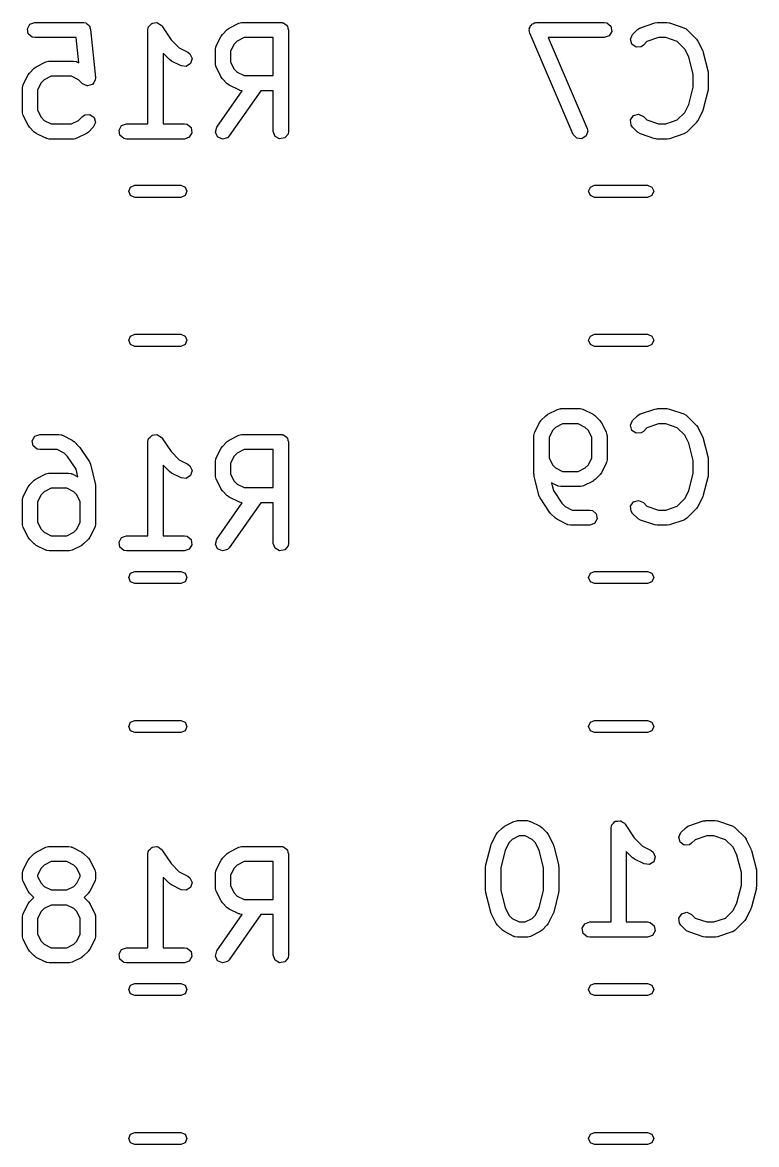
# Model space of a CAD drawing. Extents: x 84 to 124, y -233 to -38.
# Drawn here: x 91.37 to 98.62, y -152.82 to -141.75 of the extents above; entities that cross this region are included whole.
import ezdxf

# ---------------------------------------------------------------- set-up
doc = ezdxf.new("R2010")
doc.units = 0
doc.layers.add('BLACK', color=7, linetype='CONTINUOUS')

msp = doc.modelspace()

# ---------------------------------------------------------------- linework, layer by layer
at = {"layer": 'BLACK', "linetype": 'CONTINUOUS'}
for p, q in [((91.4219, -141.816), (91.4475, -141.772)), ((91.4475, -141.772), (91.4957, -141.754)), ((91.4957, -141.754), (91.9719, -141.754)), ((91.9719, -141.754), (91.9758, -141.755)), ((91.9758, -141.755), (91.9775, -141.755)), ((91.9775, -141.755), (91.9803, -141.756)), ((91.9803, -141.756), (91.9976, -141.759)), ((91.9976, -141.759), (92.0098, -141.769)), ((92.0098, -141.769), (92.0243, -141.776)), ((92.0243, -141.776), (92.0288, -141.785)), ((92.0288, -141.785), (92.0369, -141.792)), ((92.0369, -141.792), (92.0396, -141.808)), ((92.6112, -141.829), (92.6157, -141.804)), ((92.6157, -141.804), (92.6185, -141.8)), ((92.6185, -141.8), (92.619, -141.796)), ((92.619, -141.796), (92.6347, -141.781)), ((92.6347, -141.781), (92.6487, -141.764)), ((92.6487, -141.764), (92.6529, -141.764)), ((92.6529, -141.764), (92.6561, -141.761)), ((92.6561, -141.761), (92.6778, -141.759)), ((92.6778, -141.759), (92.6992, -141.756)), ((92.6992, -141.756), (92.703, -141.758)), ((92.703, -141.758), (92.7073, -141.757)), ((92.7073, -141.757), (92.7248, -141.77)), ((92.7248, -141.77), (92.7436, -141.781)), ((92.7436, -141.781), (92.7451, -141.785)), ((92.7451, -141.785), (92.7486, -141.788)), ((92.7486, -141.788), (92.8397, -141.924)), ((93.4146, -141.81), (93.5098, -141.762)), ((93.5098, -141.762), (93.5348, -141.755)), ((93.5348, -141.755), (93.5391, -141.756)), ((93.5391, -141.756), (93.5433, -141.754)), ((93.5433, -141.754), (93.9243, -141.754)), ((93.9243, -141.754), (93.934, -141.756)), ((93.934, -141.756), (93.9373, -141.756)), ((93.9373, -141.756), (93.9402, -141.757)), ((93.9402, -141.757), (93.9499, -141.759)), ((93.9499, -141.759), (93.9649, -141.771)), ((93.9649, -141.771), (93.9817, -141.781)), ((93.9817, -141.781), (93.9841, -141.788)), ((93.9841, -141.788), (93.9892, -141.792)), ((93.9892, -141.792), (93.9926, -141.811)), ((96.3748, -141.816), (96.3836, -141.801)), ((96.3836, -141.801), (96.3886, -141.784)), ((96.3886, -141.784), (96.396, -141.78)), ((96.396, -141.78), (96.4005, -141.772)), ((96.4005, -141.772), (96.4169, -141.766)), ((96.4169, -141.766), (96.4315, -141.756)), ((96.4315, -141.756), (96.4403, -141.757)), ((96.4403, -141.757), (96.4487, -141.754)), ((96.4487, -141.754), (97.1153, -141.754)), ((97.1153, -141.754), (97.141, -141.759)), ((97.141, -141.759), (97.1803, -141.792)), ((97.1803, -141.792), (97.1892, -141.842)), ((97.4691, -141.809), (97.4726, -141.806)), ((97.4726, -141.806), (97.6154, -141.758)), ((97.6154, -141.758), (97.6376, -141.755)), ((97.6376, -141.755), (97.6391, -141.754)), ((97.6391, -141.754), (97.7344, -141.754)), ((97.7344, -141.754), (97.7565, -141.758)), ((97.7565, -141.758), (97.7581, -141.758)), ((97.7581, -141.758), (97.901, -141.806)), ((97.901, -141.806), (97.9239, -141.818)), ((91.4308, -141.867), (91.4219, -141.816)), ((91.4701, -141.9), (91.4308, -141.867)), ((91.4957, -141.904), (91.4701, -141.9)), ((91.904, -141.904), (91.4957, -141.904)), ((91.9288, -142.153), (91.904, -141.904)), ((92.0396, -141.808), (92.0465, -141.822)), ((92.0465, -141.822), (92.0942, -142.298)), ((92.6112, -142.754), (92.6112, -141.829)), ((93.2858, -141.986), (93.3334, -141.891)), ((93.3334, -141.891), (93.3468, -141.873)), ((93.3468, -141.873), (93.3474, -141.872)), ((93.3474, -141.872), (93.3951, -141.824)), ((93.3951, -141.824), (93.4134, -141.811)), ((93.4134, -141.811), (93.4146, -141.81)), ((93.561, -141.904), (93.4925, -141.939)), ((93.8493, -141.904), (93.561, -141.904)), ((93.8493, -142.278), (93.8493, -141.904)), ((93.9926, -141.811), (93.9993, -141.829)), ((93.9993, -141.829), (93.9993, -142.829)), ((96.3738, -141.834), (96.3763, -141.825)), ((96.3797, -141.859), (96.3738, -141.834)), ((96.3763, -141.825), (96.3748, -141.816)), ((96.8083, -142.859), (96.3797, -141.859)), ((97.1153, -141.904), (96.5624, -141.904)), ((96.5624, -141.904), (96.9462, -142.8)), ((97.1635, -141.887), (97.1153, -141.904)), ((97.1892, -141.842), (97.1635, -141.887)), ((97.374, -141.918), (97.3956, -141.872)), ((97.3956, -141.872), (97.4433, -141.824)), ((97.4433, -141.824), (97.4646, -141.809)), ((97.4646, -141.809), (97.4691, -141.809)), ((97.6513, -141.904), (97.5368, -141.943)), ((97.7222, -141.904), (97.6513, -141.904)), ((97.8367, -141.943), (97.7222, -141.904)), ((97.9239, -141.818), (97.9262, -141.822)), ((97.9262, -141.822), (97.9303, -141.824)), ((97.9303, -141.824), (98.0255, -141.919)), ((92.8397, -141.924), (92.9211, -142.006)), ((92.9211, -142.006), (93.0054, -142.048)), ((93.2779, -142.02), (93.2824, -141.994)), ((93.2779, -142.163), (93.2779, -142.02)), ((93.2824, -141.994), (93.2853, -141.991)), ((93.2853, -141.991), (93.2858, -141.986)), ((93.4621, -141.969), (93.4279, -142.038)), ((93.4925, -141.939), (93.4621, -141.969)), ((97.3872, -141.968), (97.374, -141.918)), ((97.4293, -141.997), (97.3872, -141.968)), ((97.4804, -141.993), (97.4293, -141.997)), ((97.5017, -141.978), (97.4804, -141.993)), ((97.5368, -141.943), (97.5017, -141.978)), ((97.9108, -142.017), (97.8367, -141.943)), ((97.9493, -142.094), (97.9108, -142.017)), ((98.0255, -141.919), (98.0384, -141.938)), ((98.0384, -141.938), (98.0396, -141.939)), ((98.0396, -141.939), (98.0872, -142.034)), ((91.605, -142.143), (91.63, -142.136)), ((91.63, -142.136), (91.6344, -142.137)), ((91.6344, -142.137), (91.6386, -142.135)), ((91.6386, -142.135), (91.8767, -142.135)), ((91.8767, -142.135), (91.9023, -142.14)), ((92.8236, -142.121), (92.7612, -142.058)), ((92.7612, -142.058), (92.7612, -142.754)), ((92.8251, -142.121), (92.8236, -142.121)), ((92.8431, -142.135), (92.8251, -142.121)), ((92.9384, -142.182), (92.8431, -142.135)), ((93.0054, -142.048), (93.0264, -142.064)), ((93.0264, -142.064), (93.0468, -142.111)), ((93.0468, -142.111), (93.0321, -142.16)), ((93.4279, -142.038), (93.4279, -142.145)), ((97.9927, -142.267), (97.9493, -142.094)), ((98.0872, -142.034), (98.0909, -142.046)), ((98.0909, -142.046), (98.0929, -142.049)), ((98.0929, -142.049), (98.1405, -142.24)), ((91.4427, -142.253), (91.4903, -142.205)), ((91.4903, -142.205), (91.5087, -142.192)), ((91.5087, -142.192), (91.5098, -142.191)), ((91.5098, -142.191), (91.605, -142.143)), ((91.9023, -142.14), (91.9058, -142.143)), ((91.9058, -142.143), (91.9102, -142.143)), ((91.9102, -142.143), (91.9288, -142.153)), ((92.9893, -142.188), (92.9384, -142.182)), ((93.0321, -142.16), (92.9893, -142.188)), ((93.2794, -142.167), (93.2779, -142.163)), ((93.2783, -142.171), (93.2794, -142.167)), ((93.2858, -142.196), (93.2783, -142.171)), ((93.3334, -142.291), (93.2858, -142.196)), ((93.4279, -142.145), (93.4621, -142.214)), ((93.4621, -142.214), (93.4925, -142.244)), ((93.4925, -142.244), (93.561, -142.278)), ((98.1405, -142.24), (98.1415, -142.255)), ((91.381, -142.367), (91.4286, -142.272)), ((91.4286, -142.272), (91.442, -142.254)), ((91.442, -142.254), (91.4427, -142.253)), ((91.5574, -142.35), (91.5231, -142.419)), ((91.5878, -142.32), (91.5574, -142.35)), ((91.6563, -142.285), (91.5878, -142.32)), ((91.859, -142.285), (91.6563, -142.285)), ((91.9275, -142.32), (91.859, -142.285)), ((91.9665, -142.359), (91.9275, -142.32)), ((91.9669, -142.359), (91.9665, -142.359)), ((91.9672, -142.359), (91.9669, -142.359)), ((91.9902, -142.37), (91.9672, -142.359)), ((92.0775, -142.346), (92.0633, -142.366)), ((92.092, -142.325), (92.0775, -142.346)), ((92.0922, -142.324), (92.0919, -142.324)), ((92.0919, -142.324), (92.092, -142.325)), ((92.0942, -142.298), (92.0922, -142.324)), ((93.3346, -142.293), (93.3334, -142.291)), ((93.3474, -142.311), (93.3346, -142.293)), ((93.3951, -142.359), (93.3474, -142.311)), ((93.3965, -142.359), (93.3951, -142.359)), ((93.4146, -142.373), (93.3965, -142.359)), ((93.561, -142.278), (93.8493, -142.278)), ((97.9927, -142.392), (97.9927, -142.267)), ((98.1415, -142.255), (98.1427, -142.258)), ((98.1427, -142.258), (98.1427, -142.401)), ((91.3731, -142.401), (91.3776, -142.375)), ((91.3731, -142.639), (91.3731, -142.401)), ((91.3776, -142.375), (91.3805, -142.372)), ((91.3805, -142.372), (91.381, -142.367)), ((91.5231, -142.419), (91.5231, -142.621)), ((92.013, -142.38), (91.9902, -142.37)), ((92.0135, -142.38), (92.013, -142.38)), ((92.0139, -142.38), (92.0135, -142.38)), ((92.0382, -142.374), (92.0139, -142.38)), ((92.0625, -142.367), (92.0382, -142.374)), ((92.0628, -142.367), (92.0625, -142.367)), ((92.0633, -142.366), (92.0628, -142.367)), ((93.2914, -142.786), (93.5423, -142.428)), ((93.7252, -142.428), (93.4143, -142.872)), ((93.5098, -142.42), (93.4146, -142.373)), ((93.5142, -142.421), (93.5098, -142.42)), ((93.5177, -142.424), (93.5142, -142.421)), ((93.5423, -142.428), (93.5177, -142.424)), ((93.8493, -142.428), (93.7252, -142.428)), ((93.8493, -142.829), (93.8493, -142.428)), ((97.9493, -142.565), (97.9927, -142.392)), ((98.1405, -142.419), (98.0929, -142.609)), ((98.1427, -142.401), (98.1401, -142.416)), ((98.1401, -142.416), (98.1405, -142.419)), ((97.9108, -142.642), (97.9493, -142.565)), ((91.3746, -142.643), (91.3731, -142.639)), ((91.3736, -142.647), (91.3746, -142.643)), ((91.381, -142.672), (91.3736, -142.647)), ((91.4286, -142.768), (91.381, -142.672)), ((91.5231, -142.621), (91.5574, -142.69)), ((91.5574, -142.69), (91.5878, -142.72)), ((91.9275, -142.72), (91.9665, -142.681)), ((91.9665, -142.681), (91.9878, -142.666)), ((91.9878, -142.666), (92.0389, -142.662)), ((92.0389, -142.662), (92.081, -142.691)), ((92.081, -142.691), (92.0942, -142.741)), ((97.3762, -142.715), (97.4056, -142.673)), ((97.4056, -142.673), (97.4552, -142.659)), ((97.4552, -142.659), (97.5017, -142.681)), ((97.5017, -142.681), (97.5368, -142.716)), ((97.8367, -142.716), (97.9108, -142.642)), ((98.0872, -142.625), (98.0396, -142.72)), ((98.0876, -142.621), (98.0872, -142.625)), ((98.0929, -142.609), (98.0876, -142.621)), ((91.4298, -142.769), (91.4286, -142.768)), ((91.4427, -142.787), (91.4298, -142.769)), ((91.4903, -142.835), (91.4427, -142.787)), ((91.5878, -142.72), (91.6563, -142.754)), ((91.6563, -142.754), (91.859, -142.754)), ((91.859, -142.754), (91.9275, -142.72)), ((92.0726, -142.787), (92.0249, -142.835)), ((92.0942, -142.741), (92.0726, -142.787)), ((92.3266, -142.816), (92.3523, -142.772)), ((92.3523, -142.772), (92.4005, -142.754)), ((92.4005, -142.754), (92.6112, -142.754)), ((92.7612, -142.754), (92.9719, -142.754)), ((92.9719, -142.754), (92.9976, -142.759)), ((92.9976, -142.759), (93.0369, -142.792)), ((93.0369, -142.792), (93.0458, -142.842)), ((93.2781, -142.836), (93.2914, -142.786)), ((96.9462, -142.8), (96.9521, -142.825)), ((97.3807, -142.766), (97.3762, -142.715)), ((97.3956, -142.787), (97.3807, -142.766)), ((97.4433, -142.835), (97.3956, -142.787)), ((97.5368, -142.716), (97.6513, -142.754)), ((97.6513, -142.754), (97.7222, -142.754)), ((97.7222, -142.754), (97.8367, -142.716)), ((98.0255, -142.74), (97.9303, -142.835)), ((98.0262, -142.738), (98.0255, -142.74)), ((98.0396, -142.72), (98.0262, -142.738)), ((91.4918, -142.835), (91.4903, -142.835)), ((91.5098, -142.849), (91.4918, -142.835)), ((91.605, -142.896), (91.5098, -142.849)), ((91.6095, -142.897), (91.605, -142.896)), ((91.6129, -142.9), (91.6095, -142.897)), ((91.6386, -142.904), (91.6129, -142.9)), ((91.8767, -142.904), (91.6386, -142.904)), ((91.8809, -142.903), (91.8767, -142.904)), ((91.8852, -142.904), (91.8809, -142.903)), ((91.9102, -142.896), (91.8852, -142.904)), ((92.0054, -142.849), (91.9102, -142.896)), ((92.0066, -142.848), (92.0054, -142.849)), ((92.0249, -142.835), (92.0066, -142.848)), ((92.3355, -142.867), (92.3266, -142.816)), ((92.3748, -142.9), (92.3355, -142.867)), ((92.4005, -142.904), (92.3748, -142.9)), ((92.9719, -142.904), (92.4005, -142.904)), ((93.0201, -142.887), (92.9719, -142.904)), ((93.0458, -142.842), (93.0201, -142.887)), ((93.2998, -142.882), (93.2781, -142.836)), ((93.3463, -142.904), (93.2998, -142.882)), ((93.3959, -142.891), (93.3463, -142.904)), ((93.4143, -142.872), (93.3959, -142.891)), ((93.8668, -142.878), (93.8493, -142.829)), ((93.9113, -142.903), (93.8668, -142.878)), ((93.9618, -142.894), (93.9113, -142.903)), ((93.9948, -142.855), (93.9618, -142.894)), ((93.9993, -142.829), (93.9948, -142.855)), ((96.8434, -142.896), (96.8083, -142.859)), ((96.8944, -142.902), (96.8434, -142.896)), ((96.9373, -142.874), (96.8944, -142.902)), ((96.9521, -142.825), (96.9373, -142.874)), ((97.4473, -142.837), (97.4433, -142.835)), ((97.4497, -142.841), (97.4473, -142.837)), ((97.4726, -142.853), (97.4497, -142.841)), ((97.6154, -142.901), (97.4726, -142.853)), ((97.6171, -142.9), (97.6154, -142.901)), ((97.6391, -142.904), (97.6171, -142.9)), ((97.7344, -142.904), (97.6391, -142.904)), ((97.7359, -142.904), (97.7344, -142.904)), ((97.7581, -142.901), (97.7359, -142.904)), ((97.901, -142.853), (97.7581, -142.901)), ((97.9045, -142.85), (97.901, -142.853)), ((97.9089, -142.85), (97.9045, -142.85)), ((97.9303, -142.835), (97.9089, -142.85)), ((92.4229, -143.42), (92.4405, -143.378)), ((92.4405, -143.462), (92.4229, -143.42)), ((92.4405, -143.378), (92.4829, -143.36)), ((92.4829, -143.48), (92.4405, -143.462)), ((92.4829, -143.36), (92.9371, -143.36)), ((92.9371, -143.36), (92.9795, -143.378)), ((92.9795, -143.462), (92.9371, -143.48)), ((92.9795, -143.378), (92.9971, -143.42)), ((92.9971, -143.42), (92.9795, -143.462)), ((96.9607, -143.42), (96.9783, -143.378)), ((96.9783, -143.462), (96.9607, -143.42)), ((96.9783, -143.378), (97.0207, -143.36)), ((97.0207, -143.48), (96.9783, -143.462)), ((97.0207, -143.36), (97.5433, -143.36)), ((97.5433, -143.36), (97.5857, -143.378)), ((97.5857, -143.462), (97.5433, -143.48)), ((97.5857, -143.378), (97.6033, -143.42)), ((97.6033, -143.42), (97.5857, -143.462)), ((92.9371, -143.48), (92.4829, -143.48)), ((97.5433, -143.48), (97.0207, -143.48)), ((92.4229, -144.89), (92.4405, -144.848)), ((92.4405, -144.932), (92.4229, -144.89)), ((92.4405, -144.848), (92.4829, -144.83)), ((92.4829, -144.83), (92.9371, -144.83)), ((92.9371, -144.83), (92.9795, -144.848)), ((92.9795, -144.848), (92.9971, -144.89)), ((92.9971, -144.89), (92.9795, -144.932)), ((96.9607, -144.89), (96.9783, -144.848)), ((96.9783, -144.932), (96.9607, -144.89)), ((96.9783, -144.848), (97.0207, -144.83)), ((97.0207, -144.83), (97.5433, -144.83)), ((97.5433, -144.83), (97.5857, -144.848)), ((97.5857, -144.848), (97.6033, -144.89)), ((97.6033, -144.89), (97.5857, -144.932)), ((92.4829, -144.95), (92.4405, -144.932)), ((92.9371, -144.95), (92.4829, -144.95)), ((92.9795, -144.932), (92.9371, -144.95)), ((97.0207, -144.95), (96.9783, -144.932)), ((97.5433, -144.95), (97.0207, -144.95)), ((97.5857, -144.932), (97.5433, -144.95)), ((96.6532, -145.572), (96.6782, -145.565)), ((96.6782, -145.565), (96.6825, -145.566)), ((96.6825, -145.566), (96.6868, -145.564)), ((96.6868, -145.564), (96.8772, -145.564)), ((96.8772, -145.564), (96.9029, -145.569)), ((96.9029, -145.569), (96.9063, -145.572)), ((97.4726, -145.616), (97.6154, -145.568)), ((97.6154, -145.568), (97.6376, -145.565)), ((97.6376, -145.565), (97.6391, -145.564)), ((97.6391, -145.564), (97.7344, -145.564)), ((97.7344, -145.564), (97.7565, -145.568)), ((97.7565, -145.568), (97.7581, -145.568)), ((97.7581, -145.568), (97.901, -145.616)), ((96.4909, -145.682), (96.5385, -145.634)), ((96.5385, -145.634), (96.5569, -145.621)), ((96.5569, -145.621), (96.558, -145.62)), ((96.558, -145.62), (96.6532, -145.572)), ((96.9063, -145.572), (96.9108, -145.572)), ((96.9108, -145.572), (97.006, -145.62)), ((97.006, -145.62), (97.024, -145.633)), ((97.024, -145.633), (97.0255, -145.634)), ((97.0255, -145.634), (97.0731, -145.682)), ((97.3956, -145.682), (97.4433, -145.634)), ((97.4433, -145.634), (97.4646, -145.619)), ((97.4646, -145.619), (97.4691, -145.619)), ((97.4691, -145.619), (97.4726, -145.616)), ((97.901, -145.616), (97.9239, -145.628)), ((97.9239, -145.628), (97.9262, -145.632)), ((97.9262, -145.632), (97.9303, -145.634)), ((97.9303, -145.634), (98.0255, -145.729)), ((96.4292, -145.796), (96.4768, -145.701)), ((96.4768, -145.701), (96.4902, -145.683)), ((96.4902, -145.683), (96.4909, -145.682)), ((96.6055, -145.779), (96.5713, -145.848)), ((96.6359, -145.749), (96.6055, -145.779)), ((96.7045, -145.714), (96.6359, -145.749)), ((96.8595, -145.714), (96.7045, -145.714)), ((96.928, -145.749), (96.8595, -145.714)), ((96.9585, -145.779), (96.928, -145.749)), ((96.9927, -145.848), (96.9585, -145.779)), ((97.0731, -145.682), (97.086, -145.7)), ((97.086, -145.7), (97.0872, -145.701)), ((97.0872, -145.701), (97.1348, -145.796)), ((97.374, -145.728), (97.3956, -145.682)), ((97.3872, -145.778), (97.374, -145.728)), ((97.4293, -145.807), (97.3872, -145.778)), ((97.5017, -145.788), (97.4804, -145.803)), ((97.5368, -145.753), (97.5017, -145.788)), ((97.6513, -145.714), (97.5368, -145.753)), ((97.7222, -145.714), (97.6513, -145.714)), ((97.8367, -145.753), (97.7222, -145.714)), ((97.9108, -145.827), (97.8367, -145.753)), ((98.0255, -145.729), (98.0384, -145.748)), ((98.0384, -145.748), (98.0396, -145.749)), ((98.0396, -145.749), (98.0872, -145.844)), ((91.4695, -145.88), (91.4951, -145.836)), ((91.4784, -145.931), (91.4695, -145.88)), ((91.4951, -145.836), (91.5433, -145.818)), ((91.5433, -145.818), (91.7338, -145.818)), ((91.7338, -145.818), (91.7595, -145.823)), ((91.7595, -145.823), (91.7629, -145.826)), ((91.7629, -145.826), (91.7674, -145.826)), ((91.7674, -145.826), (91.8626, -145.874)), ((91.8626, -145.874), (91.8806, -145.887)), ((91.8806, -145.887), (91.8821, -145.888)), ((91.8821, -145.888), (91.9297, -145.936)), ((92.6112, -145.893), (92.6157, -145.868)), ((92.6112, -146.818), (92.6112, -145.893)), ((92.6157, -145.868), (92.6185, -145.864)), ((92.6185, -145.864), (92.619, -145.86)), ((92.619, -145.86), (92.6347, -145.845)), ((92.6347, -145.845), (92.6487, -145.828)), ((92.6487, -145.828), (92.6529, -145.828)), ((92.6529, -145.828), (92.6561, -145.825)), ((92.6561, -145.825), (92.6778, -145.823)), ((92.6778, -145.823), (92.6992, -145.82)), ((92.6992, -145.82), (92.703, -145.822)), ((92.703, -145.822), (92.7073, -145.821)), ((92.7073, -145.821), (92.7248, -145.834)), ((92.7248, -145.834), (92.7436, -145.845)), ((92.7436, -145.845), (92.7451, -145.849)), ((92.7451, -145.849), (92.7486, -145.852)), ((92.7486, -145.852), (92.8397, -145.988)), ((93.3474, -145.936), (93.3951, -145.888)), ((93.3951, -145.888), (93.4134, -145.875)), ((93.4134, -145.875), (93.4146, -145.874)), ((93.4146, -145.874), (93.5098, -145.826)), ((93.5098, -145.826), (93.5348, -145.819)), ((93.5348, -145.819), (93.5391, -145.82)), ((93.5391, -145.82), (93.5433, -145.818)), ((93.5433, -145.818), (93.9243, -145.818)), ((93.9243, -145.818), (93.934, -145.82)), ((93.934, -145.82), (93.9373, -145.82)), ((93.9373, -145.82), (93.9402, -145.821)), ((93.9402, -145.821), (93.9499, -145.823)), ((93.9499, -145.823), (93.9649, -145.835)), ((93.9649, -145.835), (93.9817, -145.845)), ((93.9817, -145.845), (93.9841, -145.852)), ((93.9841, -145.852), (93.9892, -145.856)), ((93.9892, -145.856), (93.9926, -145.875)), ((93.9926, -145.875), (93.9993, -145.893)), ((93.9993, -145.893), (93.9993, -146.893)), ((96.4213, -145.83), (96.4258, -145.804)), ((96.4213, -146.211), (96.4213, -145.83)), ((96.4258, -145.804), (96.4287, -145.801)), ((96.4287, -145.801), (96.4292, -145.796)), ((96.5713, -145.848), (96.5713, -146.05)), ((96.9927, -146.05), (96.9927, -145.848)), ((97.1348, -145.796), (97.1422, -145.821)), ((97.1422, -145.821), (97.1412, -145.826)), ((97.1412, -145.826), (97.1427, -145.83)), ((97.1427, -145.83), (97.1427, -146.068)), ((97.4804, -145.803), (97.4293, -145.807)), ((97.9493, -145.904), (97.9108, -145.827)), ((98.0872, -145.844), (98.0909, -145.856)), ((98.0909, -145.856), (98.0929, -145.859)), ((98.0929, -145.859), (98.1405, -146.05)), ((91.5177, -145.964), (91.4784, -145.931)), ((91.5433, -145.968), (91.5177, -145.964)), ((91.7161, -145.968), (91.5433, -145.968)), ((91.7846, -146.003), (91.7161, -145.968)), ((91.8184, -146.036), (91.7846, -146.003)), ((91.9297, -145.936), (91.9363, -145.945)), ((91.9363, -145.945), (91.9391, -145.947)), ((91.9391, -145.947), (92.0343, -146.09)), ((92.8397, -145.988), (92.9211, -146.07)), ((93.2858, -146.05), (93.3334, -145.955)), ((93.3334, -145.955), (93.3468, -145.937)), ((93.3468, -145.937), (93.3474, -145.936)), ((93.4925, -146.003), (93.4621, -146.033)), ((93.561, -145.968), (93.4925, -146.003)), ((93.8493, -145.968), (93.561, -145.968)), ((93.8493, -146.342), (93.8493, -145.968)), ((97.9927, -146.077), (97.9493, -145.904)), ((91.9023, -146.162), (91.8184, -146.036)), ((92.0343, -146.09), (92.0444, -146.113)), ((92.0444, -146.113), (92.0447, -146.113)), ((92.0447, -146.113), (92.0923, -146.304)), ((92.8236, -146.185), (92.7612, -146.122)), ((92.7612, -146.122), (92.7612, -146.818)), ((92.9211, -146.07), (93.0054, -146.112)), ((93.0054, -146.112), (93.0264, -146.128)), ((93.2779, -146.084), (93.2824, -146.058)), ((93.2779, -146.227), (93.2779, -146.084)), ((93.2824, -146.058), (93.2853, -146.055)), ((93.2853, -146.055), (93.2858, -146.05)), ((93.4621, -146.033), (93.4279, -146.102)), ((93.4279, -146.102), (93.4279, -146.209)), ((96.5713, -146.05), (96.6055, -146.119)), ((96.6055, -146.119), (96.6359, -146.149)), ((96.928, -146.149), (96.9585, -146.119)), ((96.9585, -146.119), (96.9927, -146.05)), ((97.1348, -146.101), (97.0872, -146.197)), ((97.1353, -146.097), (97.1348, -146.101)), ((97.1382, -146.094), (97.1353, -146.097)), ((97.1427, -146.068), (97.1382, -146.094)), ((97.9927, -146.202), (97.9927, -146.077)), ((98.1405, -146.05), (98.1415, -146.065)), ((98.1415, -146.065), (98.1427, -146.068)), ((98.1427, -146.068), (98.1427, -146.211)), ((91.5098, -146.255), (91.605, -146.207)), ((91.605, -146.207), (91.63, -146.2)), ((91.63, -146.2), (91.6344, -146.201)), ((91.6344, -146.201), (91.6386, -146.199)), ((91.6386, -146.199), (91.829, -146.199)), ((91.829, -146.199), (91.8547, -146.204)), ((91.8547, -146.204), (91.8581, -146.207)), ((91.8581, -146.207), (91.8626, -146.207)), ((91.8626, -146.207), (91.9208, -146.236)), ((91.9208, -146.236), (91.9023, -146.162)), ((92.8251, -146.185), (92.8236, -146.185)), ((92.8431, -146.199), (92.8251, -146.185)), ((92.9384, -146.246), (92.8431, -146.199)), ((93.0321, -146.224), (92.9893, -146.252)), ((93.0264, -146.128), (93.0468, -146.175)), ((93.0468, -146.175), (93.0321, -146.224)), ((93.2794, -146.231), (93.2779, -146.227)), ((93.2783, -146.235), (93.2794, -146.231)), ((93.4279, -146.209), (93.4621, -146.278)), ((96.4225, -146.214), (96.4213, -146.211)), ((96.4235, -146.229), (96.4225, -146.214)), ((96.4711, -146.419), (96.4235, -146.229)), ((96.6359, -146.149), (96.7045, -146.183)), ((96.7045, -146.183), (96.8595, -146.183)), ((96.8595, -146.183), (96.928, -146.149)), ((97.0731, -146.216), (97.0255, -146.264)), ((97.0738, -146.215), (97.0731, -146.216)), ((97.0872, -146.197), (97.0738, -146.215)), ((97.9493, -146.375), (97.9927, -146.202)), ((98.1405, -146.229), (98.0929, -146.419)), ((98.1427, -146.211), (98.1401, -146.226)), ((98.1401, -146.226), (98.1405, -146.229)), ((91.381, -146.431), (91.4286, -146.336)), ((91.4286, -146.336), (91.442, -146.318)), ((91.442, -146.318), (91.4427, -146.317)), ((91.4427, -146.317), (91.4903, -146.269)), ((91.4903, -146.269), (91.5087, -146.256)), ((91.5087, -146.256), (91.5098, -146.255)), ((92.0923, -146.304), (92.0933, -146.319)), ((92.0933, -146.319), (92.0945, -146.322)), ((92.0945, -146.322), (92.0945, -146.703)), ((92.9893, -146.252), (92.9384, -146.246)), ((93.2858, -146.26), (93.2783, -146.235)), ((93.3334, -146.355), (93.2858, -146.26)), ((93.4621, -146.278), (93.4925, -146.308)), ((93.4925, -146.308), (93.561, -146.342)), ((93.561, -146.342), (93.8493, -146.342)), ((96.6532, -146.326), (96.595, -146.296)), ((96.595, -146.296), (96.6135, -146.37)), ((96.6577, -146.326), (96.6532, -146.326)), ((96.6611, -146.329), (96.6577, -146.326)), ((96.6868, -146.333), (96.6611, -146.329)), ((96.8772, -146.333), (96.6868, -146.333)), ((96.8815, -146.332), (96.8772, -146.333)), ((96.8858, -146.333), (96.8815, -146.332)), ((96.9108, -146.326), (96.8858, -146.333)), ((97.006, -146.278), (96.9108, -146.326)), ((97.0071, -146.277), (97.006, -146.278)), ((97.0255, -146.264), (97.0071, -146.277)), ((91.3731, -146.465), (91.3776, -146.439)), ((91.3776, -146.439), (91.3805, -146.436)), ((91.3805, -146.436), (91.381, -146.431)), ((91.5574, -146.414), (91.5231, -146.483)), ((91.5878, -146.384), (91.5574, -146.414)), ((91.6563, -146.349), (91.5878, -146.384)), ((91.8113, -146.349), (91.6563, -146.349)), ((91.8799, -146.384), (91.8113, -146.349)), ((91.9103, -146.414), (91.8799, -146.384)), ((91.9445, -146.483), (91.9103, -146.414)), ((93.3346, -146.357), (93.3334, -146.355)), ((93.3474, -146.375), (93.3346, -146.357)), ((93.3951, -146.423), (93.3474, -146.375)), ((93.3965, -146.423), (93.3951, -146.423)), ((93.4146, -146.437), (93.3965, -146.423)), ((93.5098, -146.484), (93.4146, -146.437)), ((96.4714, -146.42), (96.4711, -146.419)), ((96.4815, -146.443), (96.4714, -146.42)), ((96.5767, -146.586), (96.4815, -146.443)), ((96.6135, -146.37), (96.6974, -146.496)), ((97.8367, -146.526), (97.9108, -146.452)), ((97.9108, -146.452), (97.9493, -146.375)), ((98.0872, -146.435), (98.0396, -146.53)), ((98.0876, -146.431), (98.0872, -146.435)), ((98.0929, -146.419), (98.0876, -146.431)), ((91.3731, -146.703), (91.3731, -146.465)), ((91.5231, -146.483), (91.5231, -146.685)), ((91.9445, -146.685), (91.9445, -146.483)), ((93.2914, -146.85), (93.5423, -146.492)), ((93.7252, -146.492), (93.4143, -146.936)), ((93.5142, -146.485), (93.5098, -146.484)), ((93.5177, -146.488), (93.5142, -146.485)), ((93.5423, -146.492), (93.5177, -146.488)), ((93.8493, -146.492), (93.7252, -146.492)), ((93.8493, -146.893), (93.8493, -146.492)), ((96.6974, -146.496), (96.7312, -146.53)), ((96.7312, -146.53), (96.7997, -146.564)), ((96.7997, -146.564), (96.9725, -146.564)), ((96.9725, -146.564), (96.9981, -146.569)), ((97.3762, -146.525), (97.4056, -146.483)), ((97.3807, -146.576), (97.3762, -146.525)), ((97.4056, -146.483), (97.4552, -146.469)), ((97.4552, -146.469), (97.5017, -146.491)), ((97.5017, -146.491), (97.5368, -146.526)), ((97.5368, -146.526), (97.6513, -146.564)), ((97.6513, -146.564), (97.7222, -146.564)), ((97.7222, -146.564), (97.8367, -146.526)), ((98.0255, -146.55), (97.9303, -146.645)), ((98.0262, -146.548), (98.0255, -146.55)), ((98.0396, -146.53), (98.0262, -146.548)), ((96.5796, -146.588), (96.5767, -146.586)), ((96.5861, -146.597), (96.5796, -146.588)), ((96.6337, -146.645), (96.5861, -146.597)), ((96.6352, -146.645), (96.6337, -146.645)), ((96.6532, -146.659), (96.6352, -146.645)), ((96.7485, -146.706), (96.6532, -146.659)), ((96.9981, -146.569), (97.0374, -146.602)), ((97.0463, -146.652), (97.0207, -146.697)), ((97.0374, -146.602), (97.0463, -146.652)), ((97.3956, -146.597), (97.3807, -146.576)), ((97.4433, -146.645), (97.3956, -146.597)), ((97.4473, -146.647), (97.4433, -146.645)), ((97.4497, -146.651), (97.4473, -146.647)), ((97.4726, -146.663), (97.4497, -146.651)), ((97.6154, -146.711), (97.4726, -146.663)), ((97.901, -146.663), (97.7581, -146.711)), ((97.9045, -146.66), (97.901, -146.663)), ((97.9089, -146.66), (97.9045, -146.66)), ((97.9303, -146.645), (97.9089, -146.66)), ((91.3746, -146.707), (91.3731, -146.703)), ((91.3736, -146.711), (91.3746, -146.707)), ((91.381, -146.736), (91.3736, -146.711)), ((91.4286, -146.832), (91.381, -146.736)), ((91.5231, -146.685), (91.5574, -146.754)), ((91.5574, -146.754), (91.5878, -146.784)), ((91.5878, -146.784), (91.6563, -146.818)), ((91.8113, -146.818), (91.8799, -146.784)), ((91.8799, -146.784), (91.9103, -146.754)), ((91.9103, -146.754), (91.9445, -146.685)), ((92.0866, -146.736), (92.039, -146.832)), ((92.0871, -146.732), (92.0866, -146.736)), ((92.09, -146.729), (92.0871, -146.732)), ((92.0945, -146.703), (92.09, -146.729)), ((96.7529, -146.707), (96.7485, -146.706)), ((96.7563, -146.71), (96.7529, -146.707)), ((96.782, -146.714), (96.7563, -146.71)), ((96.9725, -146.714), (96.782, -146.714)), ((97.0207, -146.697), (96.9725, -146.714)), ((97.6171, -146.71), (97.6154, -146.711)), ((97.6391, -146.714), (97.6171, -146.71)), ((97.7344, -146.714), (97.6391, -146.714)), ((97.7359, -146.714), (97.7344, -146.714)), ((97.7581, -146.711), (97.7359, -146.714)), ((91.4298, -146.833), (91.4286, -146.832)), ((91.4427, -146.851), (91.4298, -146.833)), ((91.4903, -146.899), (91.4427, -146.851)), ((91.6563, -146.818), (91.8113, -146.818)), ((92.0249, -146.851), (91.9773, -146.899)), ((92.0256, -146.85), (92.0249, -146.851)), ((92.039, -146.832), (92.0256, -146.85)), ((92.3266, -146.88), (92.3523, -146.836)), ((92.3355, -146.931), (92.3266, -146.88)), ((92.3523, -146.836), (92.4005, -146.818)), ((92.4005, -146.818), (92.6112, -146.818)), ((92.7612, -146.818), (92.9719, -146.818)), ((92.9719, -146.818), (92.9976, -146.823)), ((92.9976, -146.823), (93.0369, -146.856)), ((93.0369, -146.856), (93.0458, -146.906)), ((93.2781, -146.9), (93.2914, -146.85)), ((93.8668, -146.942), (93.8493, -146.893)), ((93.9993, -146.893), (93.9948, -146.919)), ((91.4918, -146.899), (91.4903, -146.899)), ((91.5098, -146.913), (91.4918, -146.899)), ((91.605, -146.96), (91.5098, -146.913)), ((91.6095, -146.961), (91.605, -146.96)), ((91.6129, -146.964), (91.6095, -146.961)), ((91.6386, -146.968), (91.6129, -146.964)), ((91.829, -146.968), (91.6386, -146.968)), ((91.8333, -146.967), (91.829, -146.968)), ((91.8376, -146.968), (91.8333, -146.967)), ((91.8626, -146.96), (91.8376, -146.968)), ((91.9578, -146.913), (91.8626, -146.96)), ((91.959, -146.912), (91.9578, -146.913)), ((91.9773, -146.899), (91.959, -146.912)), ((92.3748, -146.964), (92.3355, -146.931)), ((92.4005, -146.968), (92.3748, -146.964)), ((92.9719, -146.968), (92.4005, -146.968)), ((93.0201, -146.951), (92.9719, -146.968)), ((93.0458, -146.906), (93.0201, -146.951)), ((93.2998, -146.946), (93.2781, -146.9)), ((93.3463, -146.968), (93.2998, -146.946)), ((93.3959, -146.955), (93.3463, -146.968)), ((93.4143, -146.936), (93.3959, -146.955)), ((93.9113, -146.967), (93.8668, -146.942)), ((93.9618, -146.958), (93.9113, -146.967)), ((93.9948, -146.919), (93.9618, -146.958)), ((92.4229, -147.23), (92.4405, -147.188)), ((92.4405, -147.272), (92.4229, -147.23)), ((92.4405, -147.188), (92.4829, -147.17)), ((92.4829, -147.17), (92.9371, -147.17)), ((92.9371, -147.17), (92.9795, -147.188)), ((92.9795, -147.188), (92.9971, -147.23)), ((92.9971, -147.23), (92.9795, -147.272)), ((96.9607, -147.23), (96.9783, -147.188)), ((96.9783, -147.272), (96.9607, -147.23)), ((96.9783, -147.188), (97.0207, -147.17)), ((97.0207, -147.17), (97.5433, -147.17)), ((97.5433, -147.17), (97.5857, -147.188)), ((97.5857, -147.188), (97.6033, -147.23)), ((97.6033, -147.23), (97.5857, -147.272)), ((92.4829, -147.29), (92.4405, -147.272)), ((92.9371, -147.29), (92.4829, -147.29)), ((92.9795, -147.272), (92.9371, -147.29)), ((97.0207, -147.29), (96.9783, -147.272)), ((97.5433, -147.29), (97.0207, -147.29)), ((97.5857, -147.272), (97.5433, -147.29)), ((92.4229, -148.7), (92.4405, -148.658)), ((92.4405, -148.658), (92.4829, -148.64)), ((92.4829, -148.64), (92.9371, -148.64)), ((92.9371, -148.64), (92.9795, -148.658)), ((92.9795, -148.658), (92.9971, -148.7)), ((96.9607, -148.7), (96.9783, -148.658)), ((96.9783, -148.658), (97.0207, -148.64)), ((97.0207, -148.64), (97.5433, -148.64)), ((97.5433, -148.64), (97.5857, -148.658)), ((97.5857, -148.658), (97.6033, -148.7)), ((92.4405, -148.742), (92.4229, -148.7)), ((92.4829, -148.76), (92.4405, -148.742)), ((92.9371, -148.76), (92.4829, -148.76)), ((92.9795, -148.742), (92.9371, -148.76)), ((92.9971, -148.7), (92.9795, -148.742)), ((96.9783, -148.742), (96.9607, -148.7)), ((97.0207, -148.76), (96.9783, -148.742)), ((97.5433, -148.76), (97.0207, -148.76)), ((97.5857, -148.742), (97.5433, -148.76)), ((97.6033, -148.7), (97.5857, -148.742)), ((96.1294, -149.684), (96.2246, -149.636)), ((96.2246, -149.636), (96.2496, -149.629)), ((96.2496, -149.629), (96.254, -149.63)), ((96.254, -149.63), (96.2582, -149.628)), ((96.2582, -149.628), (96.3534, -149.628)), ((96.3534, -149.628), (96.3791, -149.633)), ((96.3791, -149.633), (96.3825, -149.636)), ((96.3825, -149.636), (96.387, -149.636)), ((96.387, -149.636), (96.4822, -149.684)), ((97.191, -149.67), (97.2067, -149.655)), ((97.2067, -149.655), (97.2207, -149.638)), ((97.2207, -149.638), (97.2249, -149.638)), ((97.2249, -149.638), (97.2281, -149.635)), ((97.2281, -149.635), (97.2498, -149.633)), ((97.2498, -149.633), (97.2712, -149.63)), ((97.2712, -149.63), (97.2749, -149.632)), ((97.2749, -149.632), (97.2793, -149.631)), ((97.2793, -149.631), (97.2968, -149.644)), ((97.2968, -149.644), (97.3156, -149.655)), ((97.3156, -149.655), (97.3171, -149.659)), ((97.3171, -149.659), (97.3206, -149.662)), ((97.3206, -149.662), (97.4117, -149.798)), ((97.9488, -149.68), (98.0916, -149.632)), ((98.0916, -149.632), (98.1138, -149.629)), ((98.1138, -149.629), (98.1153, -149.628)), ((98.1153, -149.628), (98.2106, -149.628)), ((98.2106, -149.628), (98.2327, -149.632)), ((98.2327, -149.632), (98.2343, -149.632)), ((98.2343, -149.632), (98.3771, -149.68)), ((96.0006, -149.86), (96.0483, -149.765)), ((96.0483, -149.765), (96.0616, -149.747)), ((96.0616, -149.747), (96.0623, -149.746)), ((96.0623, -149.746), (96.1099, -149.698)), ((96.1099, -149.698), (96.1283, -149.685)), ((96.1283, -149.685), (96.1294, -149.684)), ((96.4822, -149.684), (96.5002, -149.697)), ((96.5002, -149.697), (96.5017, -149.698)), ((96.5017, -149.698), (96.5493, -149.746)), ((96.5493, -149.746), (96.5622, -149.764)), ((96.5622, -149.764), (96.5634, -149.765)), ((96.5634, -149.765), (96.611, -149.86)), ((97.1832, -149.703), (97.1877, -149.678)), ((97.1832, -150.628), (97.1832, -149.703)), ((97.1877, -149.678), (97.1905, -149.674)), ((97.1905, -149.674), (97.191, -149.67)), ((97.8501, -149.792), (97.8718, -149.746)), ((97.8718, -149.746), (97.9194, -149.698)), ((97.9194, -149.698), (97.9408, -149.683)), ((97.9408, -149.683), (97.9452, -149.683)), ((97.9452, -149.683), (97.9488, -149.68)), ((98.3771, -149.68), (98.4001, -149.692)), ((98.4001, -149.692), (98.4024, -149.696)), ((98.4024, -149.696), (98.4065, -149.698)), ((98.4065, -149.698), (98.5017, -149.793)), ((91.605, -149.89), (91.63, -149.883)), ((91.63, -149.883), (91.6344, -149.884)), ((91.6344, -149.884), (91.6386, -149.882)), ((91.6386, -149.882), (91.829, -149.882)), ((91.829, -149.882), (91.8547, -149.887)), ((91.8547, -149.887), (91.8581, -149.89)), ((92.6561, -149.889), (92.6778, -149.887)), ((92.6778, -149.887), (92.6992, -149.884)), ((92.6992, -149.884), (92.703, -149.886)), ((92.703, -149.886), (92.7073, -149.885)), ((92.7073, -149.885), (92.7248, -149.898)), ((93.5098, -149.89), (93.5348, -149.883)), ((93.5348, -149.883), (93.5391, -149.884)), ((93.5391, -149.884), (93.5433, -149.882)), ((93.5433, -149.882), (93.9243, -149.882)), ((93.9243, -149.882), (93.934, -149.884)), ((93.934, -149.884), (93.9373, -149.884)), ((93.9373, -149.884), (93.9402, -149.885)), ((93.9402, -149.885), (93.9499, -149.887)), ((93.9499, -149.887), (93.9649, -149.899)), ((95.9473, -150.066), (95.995, -149.876)), ((95.995, -149.876), (96.0002, -149.864)), ((96.0002, -149.864), (96.0006, -149.86)), ((96.177, -149.843), (96.1385, -149.92)), ((96.2074, -149.813), (96.177, -149.843)), ((96.2759, -149.778), (96.2074, -149.813)), ((96.3357, -149.778), (96.2759, -149.778)), ((96.4042, -149.813), (96.3357, -149.778)), ((96.4346, -149.843), (96.4042, -149.813)), ((96.4731, -149.92), (96.4346, -149.843)), ((96.611, -149.86), (96.6147, -149.873)), ((96.6147, -149.873), (96.6167, -149.876)), ((96.6167, -149.876), (96.6643, -150.066)), ((97.4117, -149.798), (97.4931, -149.88)), ((97.4931, -149.88), (97.5774, -149.922)), ((97.8634, -149.842), (97.8501, -149.792)), ((97.9054, -149.871), (97.8634, -149.842)), ((97.9566, -149.867), (97.9054, -149.871)), ((97.9779, -149.852), (97.9566, -149.867)), ((98.013, -149.817), (97.9779, -149.852)), ((98.1275, -149.778), (98.013, -149.817)), ((98.1984, -149.778), (98.1275, -149.778)), ((98.3129, -149.817), (98.1984, -149.778)), ((98.387, -149.891), (98.3129, -149.817)), ((98.5017, -149.793), (98.5146, -149.812)), ((98.5146, -149.812), (98.5157, -149.813)), ((98.5157, -149.813), (98.5634, -149.908)), ((91.4427, -150), (91.4903, -149.952)), ((91.4903, -149.952), (91.5087, -149.939)), ((91.5087, -149.939), (91.5098, -149.938)), ((91.5098, -149.938), (91.605, -149.89)), ((91.8581, -149.89), (91.8626, -149.89)), ((91.8626, -149.89), (91.9578, -149.938)), ((91.9578, -149.938), (91.9758, -149.951)), ((91.9758, -149.951), (91.9773, -149.952)), ((91.9773, -149.952), (92.0249, -150)), ((92.6112, -149.957), (92.6157, -149.932)), ((92.6112, -150.882), (92.6112, -149.957)), ((92.6157, -149.932), (92.6185, -149.928)), ((92.6185, -149.928), (92.619, -149.924)), ((92.619, -149.924), (92.6347, -149.909)), ((92.6347, -149.909), (92.6487, -149.892)), ((92.6487, -149.892), (92.6529, -149.892)), ((92.6529, -149.892), (92.6561, -149.889)), ((92.7248, -149.898), (92.7436, -149.909)), ((92.7436, -149.909), (92.7451, -149.913)), ((92.7451, -149.913), (92.7486, -149.916)), ((92.7486, -149.916), (92.8397, -150.052)), ((93.3474, -150), (93.3951, -149.952)), ((93.3951, -149.952), (93.4134, -149.939)), ((93.4134, -149.939), (93.4146, -149.938)), ((93.4146, -149.938), (93.5098, -149.89)), ((93.9649, -149.899), (93.9817, -149.909)), ((93.9817, -149.909), (93.9841, -149.916)), ((93.9841, -149.916), (93.9892, -149.92)), ((93.9892, -149.92), (93.9926, -149.939)), ((93.9926, -149.939), (93.9993, -149.957)), ((93.9993, -149.957), (93.9993, -150.957)), ((96.1385, -149.92), (96.0951, -150.094)), ((96.5165, -150.094), (96.4731, -149.92)), ((97.3956, -149.995), (97.3332, -149.932)), ((97.3332, -149.932), (97.3332, -150.628)), ((97.3971, -149.995), (97.3956, -149.995)), ((97.4151, -150.009), (97.3971, -149.995)), ((97.5774, -149.922), (97.5984, -149.938)), ((97.5984, -149.938), (97.6188, -149.985)), ((97.6188, -149.985), (97.6041, -150.034)), ((98.4255, -149.968), (98.387, -149.891)), ((98.4689, -150.141), (98.4255, -149.968)), ((98.5634, -149.908), (98.5671, -149.92)), ((98.5671, -149.92), (98.569, -149.923)), ((98.569, -149.923), (98.6167, -150.114)), ((91.381, -150.114), (91.4286, -150.019)), ((91.4286, -150.019), (91.442, -150.001)), ((91.442, -150.001), (91.4427, -150)), ((91.5574, -150.097), (91.5231, -150.166)), ((91.5878, -150.067), (91.5574, -150.097)), ((91.6563, -150.032), (91.5878, -150.067)), ((91.8113, -150.032), (91.6563, -150.032)), ((91.8799, -150.067), (91.8113, -150.032)), ((91.9103, -150.097), (91.8799, -150.067)), ((91.9445, -150.166), (91.9103, -150.097)), ((92.0249, -150), (92.0378, -150.018)), ((92.0378, -150.018), (92.039, -150.019)), ((92.039, -150.019), (92.0866, -150.114)), ((92.8397, -150.052), (92.9211, -150.134)), ((93.2858, -150.114), (93.3334, -150.019)), ((93.3334, -150.019), (93.3468, -150.001)), ((93.3468, -150.001), (93.3474, -150)), ((93.4621, -150.097), (93.4279, -150.166)), ((93.4925, -150.067), (93.4621, -150.097)), ((93.561, -150.032), (93.4925, -150.067)), ((93.8493, -150.032), (93.561, -150.032)), ((93.8493, -150.406), (93.8493, -150.032)), ((95.9451, -150.084), (95.9477, -150.07)), ((95.9451, -150.322), (95.9451, -150.084)), ((95.9477, -150.07), (95.9473, -150.066)), ((96.0951, -150.094), (96.0951, -150.313)), ((96.5165, -150.313), (96.5165, -150.094)), ((96.6643, -150.066), (96.6653, -150.081)), ((96.6653, -150.081), (96.6665, -150.084)), ((96.6665, -150.084), (96.6665, -150.322)), ((97.5104, -150.056), (97.4151, -150.009)), ((97.5613, -150.062), (97.5104, -150.056)), ((97.6041, -150.034), (97.5613, -150.062)), ((91.3731, -150.148), (91.3776, -150.122)), ((91.3731, -150.195), (91.3731, -150.148)), ((91.3746, -150.2), (91.3731, -150.195)), ((91.3736, -150.204), (91.3746, -150.2)), ((91.381, -150.229), (91.3736, -150.204)), ((91.3776, -150.122), (91.3805, -150.119)), ((91.3805, -150.119), (91.381, -150.114)), ((91.5231, -150.166), (91.5231, -150.178)), ((91.5231, -150.178), (91.5574, -150.246)), ((91.9103, -150.246), (91.9445, -150.178)), ((91.9445, -150.178), (91.9445, -150.166)), ((92.0866, -150.114), (92.094, -150.139)), ((92.0945, -150.195), (92.09, -150.221)), ((92.094, -150.139), (92.093, -150.144)), ((92.093, -150.144), (92.0945, -150.148)), ((92.0945, -150.148), (92.0945, -150.195)), ((92.8236, -150.249), (92.7612, -150.186)), ((92.7612, -150.186), (92.7612, -150.882)), ((92.9211, -150.134), (93.0054, -150.176)), ((93.0054, -150.176), (93.0264, -150.192)), ((93.0264, -150.192), (93.0468, -150.239)), ((93.2779, -150.148), (93.2824, -150.122)), ((93.2779, -150.291), (93.2779, -150.148)), ((93.2824, -150.122), (93.2853, -150.119)), ((93.2853, -150.119), (93.2858, -150.114)), ((93.4279, -150.166), (93.4279, -150.273)), ((98.4689, -150.266), (98.4689, -150.141)), ((98.6167, -150.114), (98.6177, -150.129)), ((98.6177, -150.129), (98.6189, -150.132)), ((98.6189, -150.132), (98.6189, -150.275)), ((91.4286, -150.324), (91.381, -150.229)), ((91.4298, -150.325), (91.4286, -150.324)), ((91.4427, -150.344), (91.4298, -150.325)), ((91.5574, -150.246), (91.5878, -150.277)), ((91.5878, -150.277), (91.6563, -150.311)), ((91.6563, -150.311), (91.8113, -150.311)), ((91.8113, -150.311), (91.8799, -150.277)), ((91.8799, -150.277), (91.9103, -150.246)), ((92.039, -150.324), (92.0256, -150.342)), ((92.0866, -150.229), (92.039, -150.324)), ((92.0871, -150.225), (92.0866, -150.229)), ((92.09, -150.221), (92.0871, -150.225)), ((92.8251, -150.249), (92.8236, -150.249)), ((92.8431, -150.263), (92.8251, -150.249)), ((92.9384, -150.31), (92.8431, -150.263)), ((92.9893, -150.316), (92.9384, -150.31)), ((93.0321, -150.288), (92.9893, -150.316)), ((93.0468, -150.239), (93.0321, -150.288)), ((93.2794, -150.295), (93.2779, -150.291)), ((93.2783, -150.299), (93.2794, -150.295)), ((93.2858, -150.324), (93.2783, -150.299)), ((93.3334, -150.419), (93.2858, -150.324)), ((93.4279, -150.273), (93.4621, -150.342)), ((95.9463, -150.326), (95.9451, -150.322)), ((95.9473, -150.341), (95.9463, -150.326)), ((96.0951, -150.313), (96.1385, -150.487)), ((96.4731, -150.487), (96.5165, -150.313)), ((96.6665, -150.322), (96.6639, -150.337)), ((98.4255, -150.439), (98.4689, -150.266)), ((98.6167, -150.293), (98.569, -150.483)), ((98.6189, -150.275), (98.6163, -150.29)), ((98.6163, -150.29), (98.6167, -150.293)), ((91.4286, -150.448), (91.442, -150.43)), ((91.442, -150.43), (91.4427, -150.428)), ((91.4849, -150.386), (91.4427, -150.344)), ((91.4427, -150.428), (91.4849, -150.386)), ((92.0249, -150.344), (91.9827, -150.386)), ((91.9827, -150.386), (92.0249, -150.428)), ((92.0256, -150.342), (92.0249, -150.344)), ((92.0249, -150.428), (92.0378, -150.447)), ((93.3346, -150.421), (93.3334, -150.419)), ((93.3474, -150.439), (93.3346, -150.421)), ((93.3951, -150.487), (93.3474, -150.439)), ((93.4621, -150.342), (93.4925, -150.372)), ((93.4925, -150.372), (93.561, -150.406)), ((93.561, -150.406), (93.8493, -150.406)), ((95.995, -150.531), (95.9473, -150.341)), ((96.6643, -150.341), (96.6167, -150.531)), ((96.6639, -150.337), (96.6643, -150.341)), ((98.387, -150.516), (98.4255, -150.439)), ((91.3731, -150.576), (91.3776, -150.551)), ((91.3776, -150.551), (91.3805, -150.547)), ((91.3805, -150.547), (91.381, -150.543)), ((91.381, -150.543), (91.4286, -150.448)), ((91.5574, -150.526), (91.5231, -150.594)), ((91.5878, -150.495), (91.5574, -150.526)), ((91.6563, -150.461), (91.5878, -150.495)), ((91.8113, -150.461), (91.6563, -150.461)), ((91.8799, -150.495), (91.8113, -150.461)), ((91.9103, -150.526), (91.8799, -150.495)), ((91.9445, -150.594), (91.9103, -150.526)), ((92.0378, -150.447), (92.039, -150.448)), ((92.039, -150.448), (92.0866, -150.543)), ((92.0866, -150.543), (92.094, -150.568)), ((93.3965, -150.487), (93.3951, -150.487)), ((93.4146, -150.501), (93.3965, -150.487)), ((93.5098, -150.548), (93.4146, -150.501)), ((93.5142, -150.549), (93.5098, -150.548)), ((93.5177, -150.552), (93.5142, -150.549)), ((93.5423, -150.556), (93.5177, -150.552)), ((95.9969, -150.534), (95.995, -150.531)), ((96.0006, -150.546), (95.9969, -150.534)), ((96.0483, -150.642), (96.0006, -150.546)), ((96.1385, -150.487), (96.177, -150.564)), ((96.4346, -150.564), (96.4731, -150.487)), ((96.611, -150.546), (96.5634, -150.642)), ((96.6114, -150.543), (96.611, -150.546)), ((96.6167, -150.531), (96.6114, -150.543)), ((97.8524, -150.589), (97.8818, -150.547)), ((97.8818, -150.547), (97.9314, -150.533)), ((97.9314, -150.533), (97.9779, -150.555)), ((98.3129, -150.59), (98.387, -150.516)), ((98.5634, -150.499), (98.5157, -150.594)), ((98.5638, -150.495), (98.5634, -150.499)), ((98.569, -150.483), (98.5638, -150.495)), ((91.3731, -150.767), (91.3731, -150.576)), ((91.5231, -150.594), (91.5231, -150.749)), ((91.9445, -150.749), (91.9445, -150.594)), ((92.094, -150.568), (92.093, -150.572)), ((92.093, -150.572), (92.0945, -150.576)), ((92.0945, -150.576), (92.0945, -150.767)), ((93.2914, -150.914), (93.5423, -150.556)), ((93.7252, -150.556), (93.4143, -151)), ((93.8493, -150.556), (93.7252, -150.556)), ((93.8493, -150.957), (93.8493, -150.556)), ((96.0494, -150.643), (96.0483, -150.642)), ((96.0623, -150.661), (96.0494, -150.643)), ((96.1099, -150.709), (96.0623, -150.661)), ((96.177, -150.564), (96.2074, -150.594)), ((96.2074, -150.594), (96.2759, -150.628)), ((96.2759, -150.628), (96.3357, -150.628)), ((96.3357, -150.628), (96.4042, -150.594)), ((96.4042, -150.594), (96.4346, -150.564)), ((96.5493, -150.661), (96.5017, -150.709)), ((96.55, -150.66), (96.5493, -150.661)), ((96.5634, -150.642), (96.55, -150.66)), ((96.8986, -150.69), (96.9243, -150.646)), ((96.9243, -150.646), (96.9725, -150.628)), ((96.9725, -150.628), (97.1832, -150.628)), ((97.3332, -150.628), (97.5439, -150.628)), ((97.5439, -150.628), (97.5696, -150.633)), ((97.5696, -150.633), (97.6089, -150.666)), ((97.8569, -150.64), (97.8524, -150.589)), ((97.8718, -150.661), (97.8569, -150.64)), ((97.9194, -150.709), (97.8718, -150.661)), ((97.9779, -150.555), (98.013, -150.59)), ((98.013, -150.59), (98.1275, -150.628)), ((98.1275, -150.628), (98.1984, -150.628)), ((98.1984, -150.628), (98.3129, -150.59)), ((98.5017, -150.614), (98.4065, -150.709)), ((98.5024, -150.612), (98.5017, -150.614)), ((98.5157, -150.594), (98.5024, -150.612)), ((91.3746, -150.771), (91.3731, -150.767)), ((91.3736, -150.775), (91.3746, -150.771)), ((91.5231, -150.749), (91.5574, -150.818)), ((91.9103, -150.818), (91.9445, -150.749)), ((92.0945, -150.767), (92.09, -150.793)), ((96.1114, -150.709), (96.1099, -150.709)), ((96.1294, -150.723), (96.1114, -150.709)), ((96.2246, -150.77), (96.1294, -150.723)), ((96.2291, -150.771), (96.2246, -150.77)), ((96.2325, -150.774), (96.2291, -150.771)), ((96.387, -150.77), (96.362, -150.778)), ((96.4822, -150.723), (96.387, -150.77)), ((96.4833, -150.722), (96.4822, -150.723)), ((96.5017, -150.709), (96.4833, -150.722)), ((96.9075, -150.741), (96.8986, -150.69)), ((96.9468, -150.774), (96.9075, -150.741)), ((97.5921, -150.761), (97.5439, -150.778)), ((97.6178, -150.716), (97.5921, -150.761)), ((97.6089, -150.666), (97.6178, -150.716)), ((97.9235, -150.711), (97.9194, -150.709)), ((97.9259, -150.715), (97.9235, -150.711)), ((97.9488, -150.727), (97.9259, -150.715)), ((98.0916, -150.775), (97.9488, -150.727)), ((98.3771, -150.727), (98.2343, -150.775)), ((98.3807, -150.724), (98.3771, -150.727)), ((98.3851, -150.724), (98.3807, -150.724)), ((98.4065, -150.709), (98.3851, -150.724)), ((91.381, -150.8), (91.3736, -150.775)), ((91.4286, -150.896), (91.381, -150.8)), ((91.5574, -150.818), (91.5878, -150.848)), ((91.5878, -150.848), (91.6563, -150.882)), ((91.6563, -150.882), (91.8113, -150.882)), ((91.8113, -150.882), (91.8799, -150.848)), ((91.8799, -150.848), (91.9103, -150.818)), ((92.0866, -150.8), (92.039, -150.896)), ((92.0871, -150.796), (92.0866, -150.8)), ((92.09, -150.793), (92.0871, -150.796)), ((92.3523, -150.9), (92.4005, -150.882)), ((92.4005, -150.882), (92.6112, -150.882)), ((92.7612, -150.882), (92.9719, -150.882)), ((92.9719, -150.882), (92.9976, -150.887)), ((96.2582, -150.778), (96.2325, -150.774)), ((96.3534, -150.778), (96.2582, -150.778)), ((96.3576, -150.777), (96.3534, -150.778)), ((96.362, -150.778), (96.3576, -150.777)), ((96.9725, -150.778), (96.9468, -150.774)), ((97.5439, -150.778), (96.9725, -150.778)), ((98.0932, -150.774), (98.0916, -150.775)), ((98.1153, -150.778), (98.0932, -150.774)), ((98.2106, -150.778), (98.1153, -150.778)), ((98.2121, -150.778), (98.2106, -150.778)), ((98.2343, -150.775), (98.2121, -150.778)), ((91.4298, -150.897), (91.4286, -150.896)), ((91.4427, -150.915), (91.4298, -150.897)), ((91.4903, -150.963), (91.4427, -150.915)), ((91.4918, -150.963), (91.4903, -150.963)), ((91.5098, -150.977), (91.4918, -150.963)), ((91.605, -151.024), (91.5098, -150.977)), ((91.9578, -150.977), (91.8626, -151.024)), ((91.959, -150.976), (91.9578, -150.977)), ((91.9773, -150.963), (91.959, -150.976)), ((92.0249, -150.915), (91.9773, -150.963)), ((92.0256, -150.914), (92.0249, -150.915)), ((92.039, -150.896), (92.0256, -150.914)), ((92.3266, -150.944), (92.3523, -150.9)), ((92.3355, -150.995), (92.3266, -150.944)), ((92.9976, -150.887), (93.0369, -150.92)), ((93.0458, -150.97), (93.0201, -151.015)), ((93.0369, -150.92), (93.0458, -150.97)), ((93.2781, -150.964), (93.2914, -150.914)), ((93.2998, -151.01), (93.2781, -150.964)), ((93.8668, -151.006), (93.8493, -150.957)), ((93.9948, -150.983), (93.9618, -151.022)), ((93.9993, -150.957), (93.9948, -150.983)), ((91.6095, -151.025), (91.605, -151.024)), ((91.6129, -151.028), (91.6095, -151.025)), ((91.6386, -151.032), (91.6129, -151.028)), ((91.829, -151.032), (91.6386, -151.032)), ((91.8333, -151.031), (91.829, -151.032)), ((91.8376, -151.032), (91.8333, -151.031)), ((91.8626, -151.024), (91.8376, -151.032)), ((92.3748, -151.028), (92.3355, -150.995)), ((92.4005, -151.032), (92.3748, -151.028)), ((92.9719, -151.032), (92.4005, -151.032)), ((93.0201, -151.015), (92.9719, -151.032)), ((93.3463, -151.032), (93.2998, -151.01)), ((93.3959, -151.019), (93.3463, -151.032)), ((93.4143, -151), (93.3959, -151.019)), ((93.9113, -151.031), (93.8668, -151.006)), ((93.9618, -151.022), (93.9113, -151.031)), ((92.4229, -151.294), (92.4405, -151.252)), ((92.4405, -151.336), (92.4229, -151.294)), ((92.4405, -151.252), (92.4829, -151.234)), ((92.4829, -151.234), (92.9371, -151.234)), ((92.9371, -151.234), (92.9795, -151.252)), ((92.9795, -151.252), (92.9971, -151.294)), ((92.9971, -151.294), (92.9795, -151.336)), ((96.9607, -151.294), (96.9783, -151.252)), ((96.9783, -151.336), (96.9607, -151.294)), ((96.9783, -151.252), (97.0207, -151.234)), ((97.0207, -151.234), (97.5433, -151.234)), ((97.5433, -151.234), (97.5857, -151.252)), ((97.5857, -151.252), (97.6033, -151.294)), ((97.6033, -151.294), (97.5857, -151.336)), ((92.4829, -151.354), (92.4405, -151.336)), ((92.9371, -151.354), (92.4829, -151.354)), ((92.9795, -151.336), (92.9371, -151.354)), ((97.0207, -151.354), (96.9783, -151.336)), ((97.5433, -151.354), (97.0207, -151.354)), ((97.5857, -151.336), (97.5433, -151.354)), ((92.4229, -152.764), (92.4405, -152.722)), ((92.4405, -152.806), (92.4229, -152.764)), ((92.4405, -152.722), (92.4829, -152.704)), ((92.4829, -152.704), (92.9371, -152.704)), ((92.9371, -152.704), (92.9795, -152.722)), ((92.9795, -152.722), (92.9971, -152.764)), ((92.9971, -152.764), (92.9795, -152.806)), ((96.9607, -152.764), (96.9783, -152.722)), ((96.9783, -152.806), (96.9607, -152.764)), ((96.9783, -152.722), (97.0207, -152.704)), ((97.0207, -152.704), (97.5433, -152.704)), ((97.5433, -152.704), (97.5857, -152.722)), ((97.5857, -152.722), (97.6033, -152.764)), ((97.6033, -152.764), (97.5857, -152.806)), ((92.4829, -152.824), (92.4405, -152.806)), ((92.9371, -152.824), (92.4829, -152.824)), ((92.9795, -152.806), (92.9371, -152.824)), ((97.0207, -152.824), (96.9783, -152.806)), ((97.5433, -152.824), (97.0207, -152.824)), ((97.5857, -152.806), (97.5433, -152.824))]:
    msp.add_line(p, q, dxfattribs=at)

doc.saveas('drawing.dxf')
